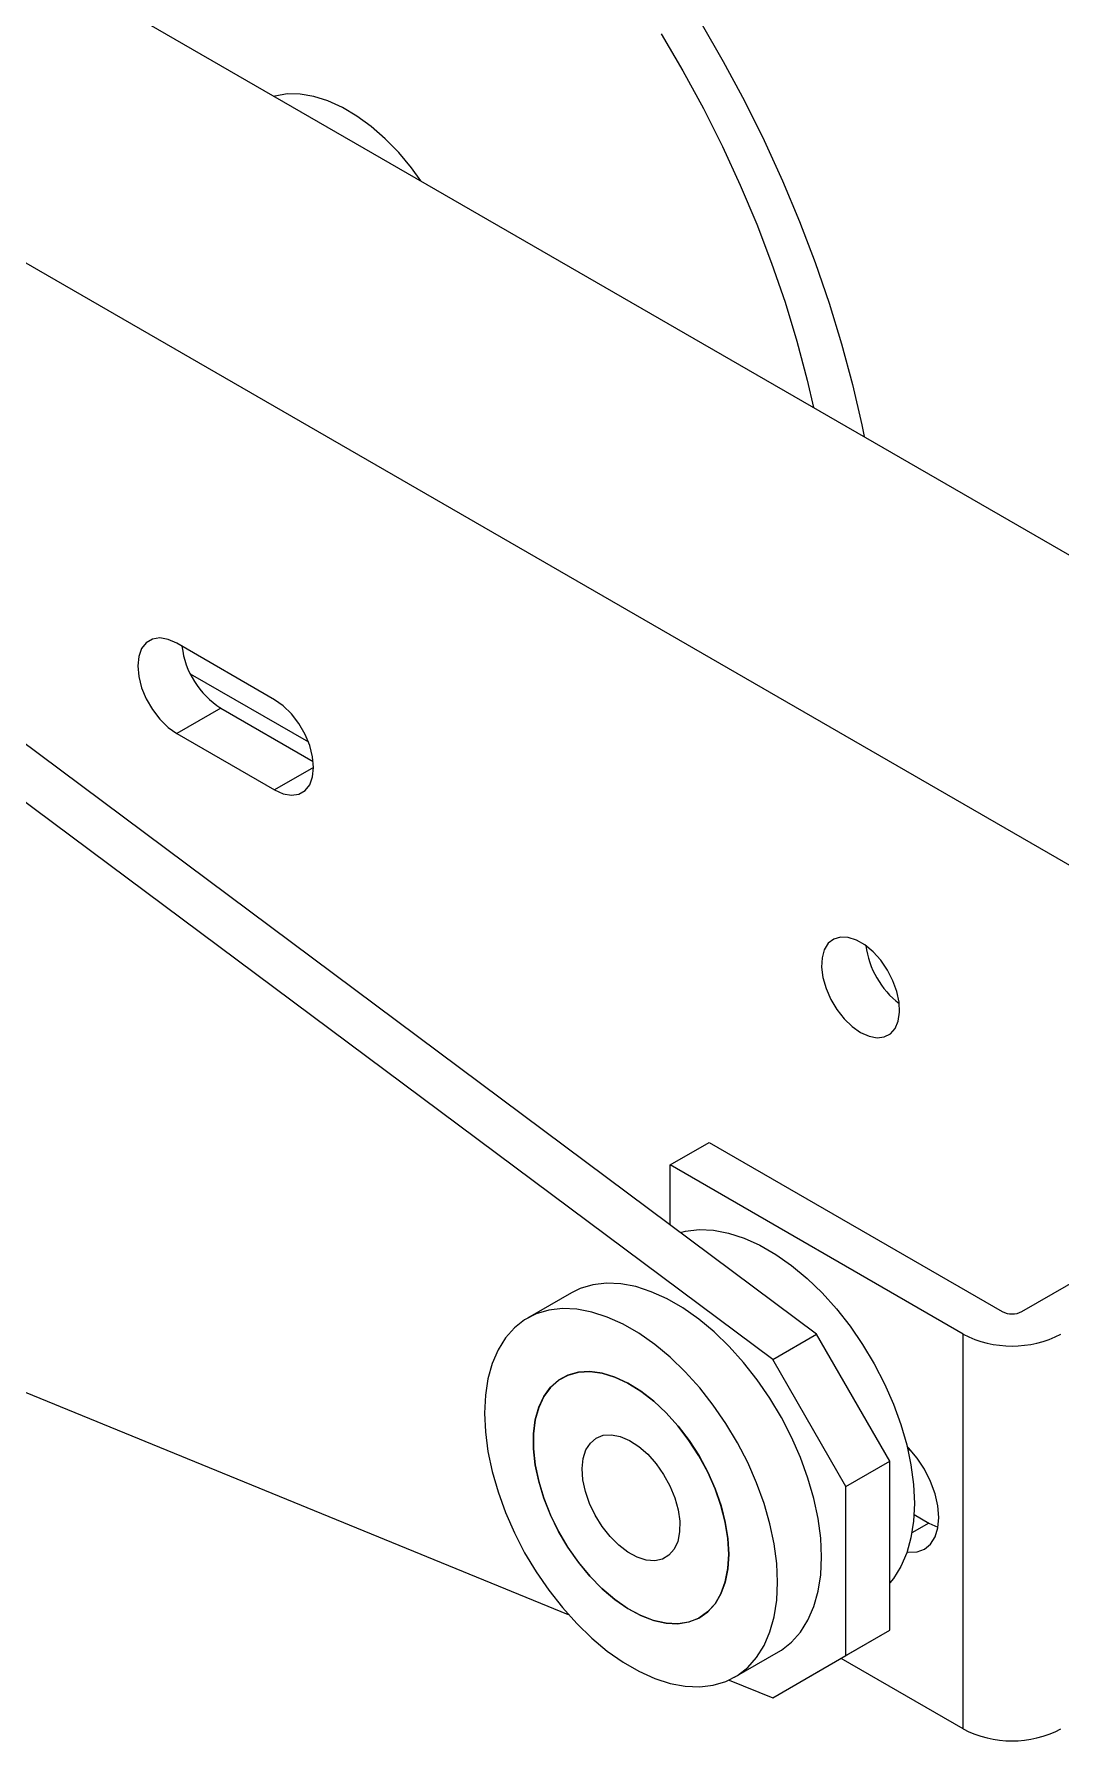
# Model space of a CAD drawing. Header units: millimetres. Extents: x 41 to 1868, y -696 to 319.
# Drawn here: x 99.84 to 107.27, y 223.36 to 235.71 of the extents above; entities that cross this region are included whole.
import ezdxf

# ---------------------------------------------------------------- set-up
doc = ezdxf.new("R2010")
doc.units = ezdxf.units.MM

msp = doc.modelspace()

# ---------------------------------------------------------------- linework, layer by layer
at = {"color": 7, "linetype": 'Continuous', "lineweight": 25}
for p, q in [((96.0991, 238.4247), (110.7715, 229.9544)), ((94.1545, 237.3021), (108.827, 228.8319)), ((105.5036, 226.3008), (98.4855, 231.5341)), ((101.5791, 230.893), (100.872, 231.3012)), ((105.1854, 226.1171), (98.4855, 231.1131)), ((100.9696, 231.0811), (101.8243, 230.5878)), ((101.1902, 230.8316), (100.872, 230.6479)), ((101.1902, 230.8316), (101.8598, 230.4451)), ((100.872, 230.6479), (101.5791, 230.2397)), ((104.4429, 227.5254), (104.7258, 227.6887)), ((104.7258, 227.6887), (106.8471, 226.4641)), ((106.5642, 226.3008), (104.4429, 227.5254)), ((104.4429, 227.0917), (104.4429, 227.5254)), ((106.9885, 226.4641), (108.5795, 227.3826)), ((103.7283, 226.5996), (103.4101, 226.4159)), ((98.4855, 226.4069), (103.7055, 224.2726)), ((105.1854, 226.1171), (105.5036, 226.3008)), ((106.0339, 225.3822), (105.5036, 226.3008)), ((106.5642, 223.4429), (106.5642, 226.3008)), ((105.7157, 225.1986), (105.1854, 226.1171)), ((106.162, 225.4711), (106.1888, 225.4556)), ((105.7157, 225.1986), (106.0339, 225.3822)), ((106.0339, 224.1574), (106.0339, 225.3822)), ((105.7157, 223.9737), (105.7157, 225.1986)), ((106.2083, 224.9956), (106.3167, 224.9331)), ((106.3167, 224.9331), (106.3815, 224.9026)), ((105.5036, 223.8512), (106.0339, 224.1574)), ((105.7157, 223.9737), (106.0339, 224.1574)), ((104.91, 223.8177), (105.2282, 224.0014)), ((105.1854, 223.6675), (105.7157, 223.9737)), ((105.1854, 223.6675), (105.5036, 223.8512)), ((106.5642, 223.4429), (105.6803, 223.9532)), ((104.8694, 223.7967), (105.1854, 223.6675))]:
    msp.add_line(p, q, dxfattribs=at)
at = {"color": 8, "linetype": 'Continuous', "lineweight": 25}
for p, q in [((101.862, 230.403), (101.5791, 230.2397)), ((106.3167, 224.9331), (106.1926, 224.8614))]:
    msp.add_line(p, q, dxfattribs=at)
at = {"color": 7, "linetype": 'Continuous', "lineweight": 25, "flags": 128}
for points in [[(104.3782, 235.7118), (104.5353, 235.4445), (104.6834, 235.1724), (104.8222, 234.8963), (104.9512, 234.6172), (105.0699, 234.3359), (105.178, 234.0532), (105.2752, 233.7702), (105.361, 233.4877), (105.4354, 233.2067), (105.481, 233.0086)], [(104.6658, 235.7942), (104.8275, 235.5137), (104.9802, 235.2286), (105.1234, 234.9397), (105.2568, 234.6479), (105.3799, 234.3539), (105.4923, 234.0588), (105.5938, 233.7633), (105.6841, 233.4682), (105.7628, 233.1746), (105.8297, 232.8831), (105.8473, 232.7971)], [(102.6395, 234.649), (102.5706, 234.7427), (102.4781, 234.8529), (102.3805, 234.9531), (102.2791, 235.0419), (102.1754, 235.1179), (102.0706, 235.1802), (101.9665, 235.2279), (101.8643, 235.2603), (101.7656, 235.2769), (101.6717, 235.2775), (101.584, 235.2622), (101.5794, 235.2609)], [(100.872, 231.3012), (100.8091, 231.3293), (100.7493, 231.3397), (100.6957, 231.3317), (100.6509, 231.3058), (100.6172, 231.2634), (100.5963, 231.2064), (100.5892, 231.1378), (100.5963, 231.061), (100.6172, 230.9799), (100.6509, 230.8986), (100.6957, 230.821), (100.7493, 230.7511), (100.8091, 230.6924), (100.872, 230.6479)], [(101.5791, 230.2397), (101.6421, 230.2116), (101.7019, 230.2012), (101.7555, 230.2092), (101.8003, 230.235), (101.834, 230.2775), (101.8549, 230.3345), (101.862, 230.4031), (101.8549, 230.4798), (101.834, 230.5609), (101.8003, 230.6423), (101.7555, 230.7199), (101.7019, 230.7898), (101.6421, 230.8484), (101.5791, 230.893)], [(105.8218, 228.4846), (105.8826, 228.4571), (105.9405, 228.4462), (105.9929, 228.4523), (106.0373, 228.4753), (106.0717, 228.5139), (106.0943, 228.5665), (106.1042, 228.6304), (106.1009, 228.7029), (106.0845, 228.7804), (106.0559, 228.8593), (106.0163, 228.936), (105.9676, 229.0069), (105.9121, 229.0686), (105.8524, 229.1182), (105.7912, 229.1535), (105.7315, 229.1728), (105.676, 229.1752), (105.6273, 229.1606), (105.5877, 229.1296), (105.559, 229.0837), (105.5427, 229.0251), (105.5393, 228.9565), (105.5492, 228.8811), (105.5719, 228.8024), (105.6062, 228.7242), (105.6506, 228.65), (105.703, 228.5833), (105.761, 228.5273), (105.8218, 228.4846)], [(104.517, 227.0365), (104.5548, 227.0457), (104.6532, 227.0572), (104.7574, 227.0528), (104.8663, 227.0323), (104.9784, 226.996), (105.0926, 226.9445), (105.2074, 226.8782), (105.3216, 226.7979), (105.4338, 226.7047), (105.5426, 226.5995), (105.6468, 226.4836), (105.7452, 226.3584), (105.8367, 226.2254), (105.9201, 226.0861), (105.9944, 225.9421), (106.0589, 225.7951), (106.1127, 225.6469), (106.1552, 225.4991), (106.1859, 225.3536), (106.2045, 225.212), (106.2107, 225.076), (106.2045, 224.9472), (106.1859, 224.827), (106.1552, 224.717), (106.1127, 224.6183), (106.0589, 224.5322), (106.0339, 224.501)], [(105.2282, 224.0014), (105.2483, 224.0137), (105.3227, 224.0718), (105.3871, 224.1444), (105.4409, 224.2305), (105.4834, 224.3292), (105.5141, 224.4392), (105.5327, 224.5594), (105.5389, 224.6882), (105.5327, 224.8242), (105.5141, 224.9658), (105.4834, 225.1113), (105.4409, 225.2591), (105.3871, 225.4073), (105.3227, 225.5543), (105.2483, 225.6983), (105.1649, 225.8376), (105.0735, 225.9706), (104.9751, 226.0958), (104.8709, 226.2117), (104.762, 226.3169), (104.6499, 226.4101), (104.5357, 226.4904), (104.4208, 226.5567), (104.3067, 226.6082), (104.1945, 226.6445), (104.0857, 226.665), (103.9814, 226.6694), (103.883, 226.6579), (103.7916, 226.6304), (103.7283, 226.5996)], [(105.2207, 224.5045), (105.2145, 224.6405), (105.1959, 224.7821), (105.1652, 224.9276), (105.1227, 225.0754), (105.0689, 225.2236), (105.0045, 225.3706), (104.9301, 225.5146), (104.8467, 225.6539), (104.7553, 225.787), (104.6569, 225.9121), (104.5527, 226.028), (104.4438, 226.1332), (104.3317, 226.2264), (104.2175, 226.3067), (104.1026, 226.373), (103.9885, 226.4245), (103.8763, 226.4608), (103.7675, 226.4813), (103.6632, 226.4858), (103.5648, 226.4742), (103.4734, 226.4467), (103.39, 226.4036), (103.3157, 226.3455), (103.2512, 226.2729), (103.1974, 226.1868), (103.1549, 226.0881), (103.1242, 225.9781), (103.1056, 225.858), (103.0994, 225.7291), (103.1056, 225.5931), (103.1242, 225.4515), (103.1549, 225.306), (103.1974, 225.1582), (103.2512, 225.01), (103.3157, 224.863), (103.39, 224.719), (103.4734, 224.5797), (103.5648, 224.4467), (103.6632, 224.3215), (103.7675, 224.2056), (103.8763, 224.1005), (103.9885, 224.0072), (104.1026, 223.9269), (104.2175, 223.8606), (104.3317, 223.8091), (104.4438, 223.7728), (104.5527, 223.7524), (104.6569, 223.7479), (104.7553, 223.7594), (104.8467, 223.7869), (104.9301, 223.83), (105.0045, 223.8881), (105.0689, 223.9607), (105.1227, 224.0468), (105.1652, 224.1455), (105.1959, 224.2555), (105.2145, 224.3757), (105.2207, 224.5045)], [(104.1373, 225.9461), (104.2317, 225.8878), (104.3249, 225.8157), (104.415, 225.7312), (104.5007, 225.6358), (104.5802, 225.531), (104.6523, 225.4189), (104.7156, 225.3014), (104.7689, 225.1806), (104.8114, 225.0586), (104.8423, 224.9377), (104.861, 224.82), (104.8672, 224.7076), (104.8607, 224.6025), (104.8418, 224.5065), (104.8107, 224.4215), (104.768, 224.3488), (104.7145, 224.2899), (104.651, 224.2457), (104.5788, 224.2171), (104.4991, 224.2045), (104.4134, 224.2082), (104.3231, 224.2281), (104.23, 224.2639), (104.1356, 224.3149), (104.0416, 224.3802), (103.9497, 224.4587), (103.8616, 224.5489), (103.7788, 224.6492), (103.7029, 224.7579), (103.635, 224.8729), (103.5766, 224.9924), (103.5286, 225.114), (103.4918, 225.2357), (103.467, 225.3553), (103.4545, 225.4706), (103.4546, 225.5796), (103.4673, 225.6804), (103.4924, 225.7711), (103.5294, 225.8501), (103.5776, 225.916), (103.6362, 225.9677), (103.7042, 226.0042), (103.7803, 226.0248), (103.8632, 226.0293), (103.9514, 226.0174), (104.0433, 225.9895), (104.1373, 225.9461)], [(104.8672, 224.7086), (104.8609, 224.8211), (104.8421, 224.9388), (104.8111, 225.0598), (104.7685, 225.1817), (104.715, 225.3025), (104.6516, 225.42), (104.5795, 225.532), (104.4999, 225.6367), (104.4142, 225.7321), (104.324, 225.8165), (104.2308, 225.8884), (104.1364, 225.9465), (104.0425, 225.9899), (103.9506, 226.0176), (103.8624, 226.0293), (103.7796, 226.0247), (103.7035, 226.0039), (103.6356, 225.9673), (103.5771, 225.9155), (103.529, 225.8494), (103.4921, 225.7703), (103.4671, 225.6795), (103.4545, 225.5786), (103.4545, 225.4696), (103.4671, 225.3542), (103.4921, 225.2346), (103.529, 225.1129), (103.5771, 224.9912), (103.6356, 224.8718), (103.7035, 224.7568), (103.7796, 224.6482), (103.8624, 224.548), (103.9506, 224.4579), (104.0425, 224.3795), (104.1364, 224.3144), (104.2308, 224.2635), (104.324, 224.2279), (104.4142, 224.2081), (104.4999, 224.2046), (104.5795, 224.2173), (104.6516, 224.2461), (104.715, 224.2904), (104.7685, 224.3495), (104.8111, 224.4222), (104.8421, 224.5074), (104.8609, 224.6034), (104.8672, 224.7086)], [(104.1487, 225.5314), (104.2158, 225.4878), (104.2809, 225.4308), (104.3416, 225.3624), (104.3957, 225.2852), (104.4413, 225.2018), (104.4768, 225.1154), (104.5008, 225.0291), (104.5125, 224.9459), (104.5115, 224.8689), (104.4977, 224.8008), (104.4718, 224.7442), (104.4346, 224.701), (104.3874, 224.6729), (104.3321, 224.6608), (104.2705, 224.6652), (104.205, 224.6859), (104.1378, 224.7222), (104.0714, 224.7728), (104.0083, 224.8357), (103.9506, 224.9089), (103.9005, 224.9895), (103.8597, 225.0748), (103.8299, 225.1616), (103.8119, 225.2467), (103.8066, 225.3272), (103.814, 225.4001), (103.8339, 225.4627), (103.8656, 225.5128), (103.908, 225.5486), (103.9595, 225.5688), (104.0182, 225.5727), (104.082, 225.5601), (104.1487, 225.5314)], [(106.1576, 224.7242), (106.1692, 224.7227), (106.2303, 224.7252), (106.2839, 224.745), (106.3279, 224.7815), (106.3605, 224.8332), (106.3807, 224.8982), (106.3875, 224.9739), (106.3807, 225.0575), (106.3605, 225.1457), (106.3279, 225.2352), (106.2839, 225.3224), (106.2303, 225.4041), (106.1692, 225.4771), (106.1576, 225.4891)]]:
    msp.add_lwpolyline(points, dxfattribs=at)
at = {"color": 7, "linetype": 'Continuous', "lineweight": 25}
for centre, radius, start, end in [((101.5228, 231.3518), 0.6174, 186.73136, 237.4122), ((106.4866, 229.195), 0.6323, 187.45369, 232.54093), ((106.9178, 226.6006), 0.1537, 242.60967, 297.39033), ((106.9178, 226.9832), 0.7685, 242.60967, 297.39033), ((106.9178, 224.1253), 0.7685, 242.60967, 297.39033)]:
    msp.add_arc(centre, radius, start, end, dxfattribs=at)

doc.saveas('drawing.dxf')
